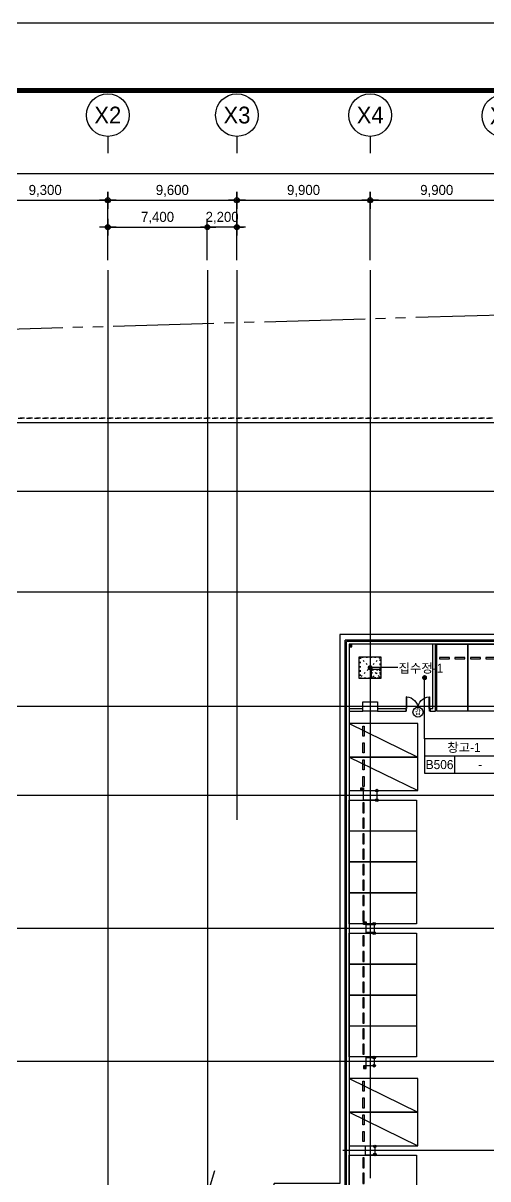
# Model space of a CAD drawing. Header units: metres. Extents: x 630750 to 860239, y 578133 to 726633.
# Drawn here: x 682514 to 717054, y 640692 to 726633 of the extents above; entities that cross this region are included whole.
import ezdxf
from ezdxf.enums import TextEntityAlignment as Align

# ---------------------------------------------------------------- set-up
doc = ezdxf.new("R2010")
doc.units = ezdxf.units.M
doc.header["$LTSCALE"] = 300
for name, pattern in [('HIDDEN', [2, 1, -1]), ('HIDDEN-1', [1.4, 0.35, -0.7, 0.35]), ('SITE$0$ACAD$0$DASHED', [19.05, 12.7, -6.35]), ('SITE$0$PROPERTY', [37.5, 25, -2.5, 2.5, -2.5, 2.5, -2.5])]:
    doc.linetypes.add(name, pattern=pattern)
doc.layers.get('Defpoints').update_dxf_attribs({"color": 8})
for name, color, linetype in [('001dmp-FORM', 7, 'Continuous'), ('A-CEN-1', 1, 'Continuous'), ('A-CON', 2, 'Continuous'), ('A-DIM', 7, 'Continuous'), ('A-DOR', 4, 'Continuous'), ('A-ELE-3', 3, 'Continuous'), ('A-ELE-9', 9, 'Continuous'), ('A-ELE4', 4, 'Continuous'), ('A-GRID-DIMS', 14, 'Continuous'), ('A-ROM', 7, 'Continuous'), ('A-TXT-S', 3, 'Continuous'), ('A-WAL-BLK', 3, 'Continuous'), ('A-WALL-CONC', 2, 'Continuous'), ('A-코너가드', 7, 'Continuous'), ('DIM', 7, 'Continuous'), ('PAK', 8, 'Continuous'), ('SITE$0$C-PROP', 72, 'SITE$0$ACAD$0$DASHED'), ('블럭', 7, 'Continuous'), ('주차장배수', 3, 'Continuous')]:
    doc.layers.add(name, color=color, linetype=linetype)
doc.styles.add('TEXT', font='')
doc.styles.add('TEXT(돋음)', font='')
doc.styles.add('돋움', font='')
doc.styles.get('TEXT').set_extended_font_data('DotumChe')
doc.styles.get('TEXT(돋음)').set_extended_font_data('Dotum')
doc.styles.get('돋움').set_extended_font_data('Dotum')
doc.dimstyles.new('DIM250', dxfattribs={"dimscale": 250, "dimtxt": 3, "dimasz": 1, "dimexe": 2, "dimexo": 3, "dimgap": 1, "dimtad": 1, "dimdec": 0, "dimzin": 0, "dimdsep": 46, "dimlunit": 6, "dimtxsty": 'TEXT(돋음)', "dimblk": 'Z_DOT', "dimcen": 2.5, "dimdle": 2, "dimclrd": 256, "dimclre": 256, "dimclrt": 3, "dimadec": 0, "dimazin": 0, "dimtfac": 1, "dimtdec": 0, "dimtix": 1, "dimtmove": 2, "dimatfit": 3, "dimldrblk": 'Z_DOT', "dimfxl": 1, "dimtolj": 1, "dimtzin": 0, "dimarcsym": 0})

# ---------------------------------------------------------------- blocks, each defined once
blk = doc.blocks.new('*U24')
blk.add_line((0, 5), (0, 0))
blk.add_circle((0, 11.35), 6.35)
at = {"color": 3, "style": '돋움'}
blk.add_attdef('NO', text='', height=5, dxfattribs=at).set_placement((0, 11.35), align=Align.MIDDLE_CENTER)
blk = doc.blocks.new('351')
at = {"ltscale": 5}
for points in [[(1383106, 4240352), (1378268, 4241613), (1378848, 4243839), (1383686, 4242578), (1383106, 4240352)], [(1379765, 4243393), (1379576, 4242667)], [(1379673, 4242642), (1379862, 4243368)], [(1379862, 4243368), (1379765, 4243393)], [(1379862, 4243368), (1379765, 4243393)], [(1379475, 4242280), (1379286, 4241555)], [(1379383, 4241529), (1379572, 4242255)], [(1379572, 4242255), (1379475, 4242280)], [(1379576, 4242667), (1379673, 4242642)], [(1379286, 4241555), (1379383, 4241529)]]:
    blk.add_lwpolyline(points, dxfattribs=at)
for points in [[(1379765, 4243393), (1379576, 4242667)], [(1379673, 4242642), (1379862, 4243368)], [(1379475, 4242280), (1379286, 4241555)], [(1379383, 4241529), (1379572, 4242255)], [(1379572, 4242255), (1379475, 4242280)], [(1379576, 4242667), (1379673, 4242642)], [(1379286, 4241555), (1379383, 4241529)]]:
    blk.add_lwpolyline(points)
blk = doc.blocks.new('park_small')
at = {"layer": 'PAK', "ltscale": 5}
for p, q in [((107431, -323693), (109347, -323120)), ((109347, -323120), (110378, -326569)), ((108462, -327142), (107431, -323693)), ((110378, -326569), (108462, -327142))]:
    blk.add_line(p, q, dxfattribs=at)
at = {"layer": 'PAK'}
for points in [[(108513, -323996), (107794, -324211)], [(108541, -324092), (108513, -323996)], [(107794, -324211), (107823, -324307)], [(107823, -324307), (108541, -324092)]]:
    blk.add_lwpolyline(points, dxfattribs=at)
at = {"layer": 'PAK', "ltscale": 5}
for points in [[(108513, -323996), (107794, -324211)], [(108541, -324092), (108513, -323996)], [(107794, -324211), (107823, -324307)], [(107823, -324307), (108541, -324092)]]:
    blk.add_lwpolyline(points, dxfattribs=at)
blk = doc.blocks.new('Z_DOT')
at = {"layer": 'DIM', "color": 7}
for p, q in [((-2.5, 0), (2.5, 0)), ((0, -2.5), (0, 2.5))]:
    blk.add_line(p, q, dxfattribs=at)
for radius in [0.75, 0.375]:
    blk.add_circle((0, 0), radius, dxfattribs=at)
blk = doc.blocks.new('*D34')
at = {"layer": 'A-DIM', "lineweight": -2, "transparency": 16777216}
for p, q in [((679504, 709009), (679504, 715959)), ((770504, 709009), (770504, 715959)), ((679754, 715459), (770254, 715459))]:
    blk.add_line(p, q, dxfattribs=at)
at = {"layer": 'Defpoints', "color": 0, "transparency": 16777216}
for p in [(770504, 715459), (679504, 708259), (770504, 708259)]:
    blk.add_point(p, dxfattribs=at)
at = {"layer": 'A-DIM', "lineweight": -2, "transparency": 16777216, "xscale": 250, "yscale": 250, "zscale": 250, "rotation": 180}
blk.add_blockref('Z_DOT', (679504, 715459), dxfattribs=at)
at = {"layer": 'A-DIM', "lineweight": -2, "transparency": 16777216, "xscale": 250, "yscale": 250, "zscale": 250}
blk.add_blockref('Z_DOT', (770504, 715459), dxfattribs=at)
at = {"layer": 'A-DIM', "color": 3, "transparency": 16777216, "insert": (725004, 716157), "char_height": 750, "attachment_point": 5, "style": 'TEXT(돋음)'}
blk.add_mtext('\\A1;91,000', dxfattribs=at)
blk = doc.blocks.new('*D36')
at = {"layer": 'A-DIM', "lineweight": -2, "transparency": 16777216}
for p, q in [((679504, 709009), (679504, 713959)), ((679754, 713459), (688554, 713459)), ((688804, 709009), (688804, 713959))]:
    blk.add_line(p, q, dxfattribs=at)
at = {"layer": 'Defpoints', "color": 0, "transparency": 16777216}
for p in [(688804, 713459), (679504, 708259), (688804, 708259)]:
    blk.add_point(p, dxfattribs=at)
at = {"layer": 'A-DIM', "lineweight": -2, "transparency": 16777216, "xscale": 250, "yscale": 250, "zscale": 250, "rotation": 180}
blk.add_blockref('Z_DOT', (679504, 713459), dxfattribs=at)
at = {"layer": 'A-DIM', "lineweight": -2, "transparency": 16777216, "xscale": 250, "yscale": 250, "zscale": 250}
blk.add_blockref('Z_DOT', (688804, 713459), dxfattribs=at)
at = {"layer": 'A-DIM', "color": 3, "transparency": 16777216, "insert": (684154, 714157), "char_height": 750, "attachment_point": 5, "style": 'TEXT(돋음)'}
blk.add_mtext('\\A1;9,300', dxfattribs=at)
blk = doc.blocks.new('*D37')
at = {"layer": 'A-DIM', "lineweight": -2, "transparency": 16777216}
for p, q in [((688804, 709009), (688804, 713959)), ((689054, 713459), (698154, 713459)), ((698404, 709009), (698404, 713959))]:
    blk.add_line(p, q, dxfattribs=at)
at = {"layer": 'Defpoints', "color": 0, "transparency": 16777216}
for p in [(698404, 713459), (688804, 708259), (698404, 708259)]:
    blk.add_point(p, dxfattribs=at)
at = {"layer": 'A-DIM', "lineweight": -2, "transparency": 16777216, "xscale": 250, "yscale": 250, "zscale": 250, "rotation": 180}
blk.add_blockref('Z_DOT', (688804, 713459), dxfattribs=at)
at = {"layer": 'A-DIM', "lineweight": -2, "transparency": 16777216, "xscale": 250, "yscale": 250, "zscale": 250}
blk.add_blockref('Z_DOT', (698404, 713459), dxfattribs=at)
at = {"layer": 'A-DIM', "color": 3, "transparency": 16777216, "insert": (693604, 714157), "char_height": 750, "attachment_point": 5, "style": 'TEXT(돋음)'}
blk.add_mtext('\\A1;9,600', dxfattribs=at)
blk = doc.blocks.new('*D38')
at = {"layer": 'A-DIM', "lineweight": -2, "transparency": 16777216}
for p, q in [((698404, 709009), (698404, 713959)), ((698654, 713459), (708054, 713459)), ((708304, 709009), (708304, 713959))]:
    blk.add_line(p, q, dxfattribs=at)
at = {"layer": 'Defpoints', "color": 0, "transparency": 16777216}
for p in [(708304, 713459), (698404, 708259), (708304, 708259)]:
    blk.add_point(p, dxfattribs=at)
at = {"layer": 'A-DIM', "lineweight": -2, "transparency": 16777216, "xscale": 250, "yscale": 250, "zscale": 250, "rotation": 180}
blk.add_blockref('Z_DOT', (698404, 713459), dxfattribs=at)
at = {"layer": 'A-DIM', "lineweight": -2, "transparency": 16777216, "xscale": 250, "yscale": 250, "zscale": 250}
blk.add_blockref('Z_DOT', (708304, 713459), dxfattribs=at)
at = {"layer": 'A-DIM', "color": 3, "transparency": 16777216, "insert": (703354, 714157), "char_height": 750, "attachment_point": 5, "style": 'TEXT(돋음)'}
blk.add_mtext('\\A1;9,900', dxfattribs=at)
blk = doc.blocks.new('*D39')
at = {"layer": 'A-DIM', "lineweight": -2, "transparency": 16777216}
for p, q in [((708304, 709009), (708304, 713959)), ((708554, 713459), (717954, 713459)), ((718204, 709009), (718204, 713959))]:
    blk.add_line(p, q, dxfattribs=at)
at = {"layer": 'Defpoints', "color": 0, "transparency": 16777216}
for p in [(718204, 713459), (708304, 708259), (718204, 708259)]:
    blk.add_point(p, dxfattribs=at)
at = {"layer": 'A-DIM', "lineweight": -2, "transparency": 16777216, "xscale": 250, "yscale": 250, "zscale": 250, "rotation": 180}
blk.add_blockref('Z_DOT', (708304, 713459), dxfattribs=at)
at = {"layer": 'A-DIM', "lineweight": -2, "transparency": 16777216, "xscale": 250, "yscale": 250, "zscale": 250}
blk.add_blockref('Z_DOT', (718204, 713459), dxfattribs=at)
at = {"layer": 'A-DIM', "color": 3, "transparency": 16777216, "insert": (713254, 714157), "char_height": 750, "attachment_point": 5, "style": 'TEXT(돋음)'}
blk.add_mtext('\\A1;9,900', dxfattribs=at)
blk = doc.blocks.new('park_5100')
at = {"ltscale": 5}
for points in [[(116626, 168714), (116626, 163614), (119126, 163614), (119126, 168714), (116626, 168714)], [(116826, 164714), (117576, 164714)], [(116826, 164614), (116826, 164714)], [(117576, 164614), (116826, 164614)], [(117576, 164714), (117576, 164614)], [(118076, 164714), (118826, 164714)], [(118076, 164614), (118076, 164714)], [(118826, 164614), (118076, 164614)], [(118826, 164714), (118826, 164614)], [(118826, 164714), (118826, 164614)]]:
    blk.add_lwpolyline(points, dxfattribs=at)
for points in [[(116826, 164614), (116826, 164714)], [(116826, 164714), (117576, 164714)], [(117576, 164614), (116826, 164614)], [(117576, 164714), (117576, 164614)], [(118076, 164614), (118076, 164714)], [(118076, 164714), (118826, 164714)], [(118826, 164614), (118076, 164614)]]:
    blk.add_lwpolyline(points)
at = {"layer": 'PAK'}
blk.add_lwpolyline([(116626, 163614), (119126, 168714)], dxfattribs=at)
blk = doc.blocks.new('d-18-18')
at = {"layer": 'A-DOR'}
for p, q in [((73696, 448489), (74565, 448489)), ((73696, 448459), (73696, 448489)), ((73696, 448459), (74565, 448459)), ((74565, 448459), (74565, 448489)), ((73696, 446779), (74565, 446779)), ((73696, 446779), (73696, 446749)), ((73696, 446749), (74565, 446749)), ((74565, 446749), (74565, 446779))]:
    blk.add_line(p, q, dxfattribs=at)
for points in [[(74565, 448459), (73696, 448459)], [(74565, 446779), (73696, 446779)]]:
    blk.add_lwpolyline(points, dxfattribs=at)
for points in [[(74565, 448519), (74765, 448519), (74765, 448489), (74720, 448489), (74720, 448474), (74610, 448474), (74610, 448489), (74565, 448489)], [(74565, 446719), (74765, 446719), (74765, 446749), (74720, 446749), (74720, 446764), (74610, 446764), (74610, 446749), (74565, 446749)]]:
    blk.add_lwpolyline(points, close=True, dxfattribs=at)
for centre, start, end in [((74565, 448489), 181.97417, 270.00001), ((74565, 446749), 89.99999, 178.02583)]:
    blk.add_arc(centre, 870, start, end, dxfattribs=at)
blk = doc.blocks.new('*D31')
at = {"layer": 'A-DIM', "lineweight": -2, "transparency": 16777216}
for p, q in [((688804, 709009), (688804, 711959)), ((696204, 709009), (696204, 711959)), ((689054, 711459), (695954, 711459))]:
    blk.add_line(p, q, dxfattribs=at)
at = {"layer": 'Defpoints', "color": 0, "transparency": 16777216}
for p in [(696204, 711459), (688804, 708259), (696204, 708259)]:
    blk.add_point(p, dxfattribs=at)
at = {"layer": 'A-DIM', "lineweight": -2, "transparency": 16777216, "xscale": 250, "yscale": 250, "zscale": 250, "rotation": 180}
blk.add_blockref('Z_DOT', (688804, 711459), dxfattribs=at)
at = {"layer": 'A-DIM', "lineweight": -2, "transparency": 16777216, "xscale": 250, "yscale": 250, "zscale": 250}
blk.add_blockref('Z_DOT', (696204, 711459), dxfattribs=at)
at = {"layer": 'A-DIM', "color": 3, "transparency": 16777216, "insert": (692504, 712157), "char_height": 750, "attachment_point": 5, "style": 'TEXT(돋음)'}
blk.add_mtext('\\A1;7,400', dxfattribs=at)
blk = doc.blocks.new('*D32')
at = {"layer": 'A-DIM', "lineweight": -2, "transparency": 16777216}
for p, q in [((696204, 709009), (696204, 711959)), ((698404, 709009), (698404, 711959)), ((695954, 711459), (695704, 711459)), ((698404, 711459), (696204, 711459)), ((698654, 711459), (698904, 711459))]:
    blk.add_line(p, q, dxfattribs=at)
at = {"layer": 'Defpoints', "color": 0, "transparency": 16777216}
for p in [(696204, 711459), (696204, 708259), (698404, 708259)]:
    blk.add_point(p, dxfattribs=at)
at = {"layer": 'A-DIM', "lineweight": -2, "transparency": 16777216, "xscale": 250, "yscale": 250, "zscale": 250}
blk.add_blockref('Z_DOT', (696204, 711459), dxfattribs=at)
at = {"layer": 'A-DIM', "lineweight": -2, "transparency": 16777216, "xscale": 250, "yscale": 250, "zscale": 250, "rotation": 180}
blk.add_blockref('Z_DOT', (698404, 711459), dxfattribs=at)
at = {"layer": 'A-DIM', "color": 3, "transparency": 16777216, "insert": (697304, 712157), "char_height": 750, "attachment_point": 5, "style": 'TEXT(돋음)'}
blk.add_mtext('\\A1;2,200', dxfattribs=at)
blk = doc.blocks.new('sym-rom')
at = {"color": 0, "linetype": 'ByBlock'}
for p, q in [((0, 5.1), (24, 5.1)), ((9, 0), (9, 5.1))]:
    blk.add_line(p, q, dxfattribs=at)
blk.add_lwpolyline([(0, 0), (24, 0), (24, 10.2), (0, 10.2)], close=True, dxfattribs=at)
blk = doc.blocks.new('xref-sheet(건축)')
at = {"layer": '001dmp-FORM', "color": 30}
blk.add_lwpolyline([(8410, 5940), (0, 5940), (0, 0), (8410, 0)], close=True, dxfattribs=at)
at = {"layer": '001dmp-FORM', "const_width": 15}
blk.add_lwpolyline([(300, 200), (300, 5740), (8210, 5740), (8210, 200)], close=True, dxfattribs=at)

msp = doc.modelspace()

# ---------------------------------------------------------------- linework, layer by layer
at = {"layer": 'A-CEN-1', "linetype": 'Continuous'}
for p, q in [((688804.4, 708258.8), (688804.4, 625481.1)), ((696204.4, 708258.8), (696204.4, 636401.3)), ((698404.4, 708258.8), (698404.4, 667379.2)), ((708304.4, 708258.8), (708304.4, 640745.8)), ((796986.4, 696910.2), (657202.6, 696910.2)), ((796986.4, 691810.2), (657202.6, 691810.2)), ((796986.4, 684310.2), (657202.6, 684310.2)), ((796986.4, 675810.2), (657202.6, 675810.2)), ((796986.4, 669210.2), (657202.6, 669210.2)), ((796986.4, 659310.2), (657202.6, 659310.2)), ((796986.4, 649410.2), (657202.6, 649410.2)), ((796986.4, 642810.2), (706281.8, 642810.2)), ((688074.1, 612716.6), (696754.2, 641322))]:
    msp.add_line(p, q, dxfattribs=at)
at = {"layer": 'A-CON'}
for points in [[(707754.4, 675460.2), (707754.4, 676160.2), (708854.4, 676160.2), (708854.4, 675460.2)], [(707804.4, 668860.2), (707804.4, 669560.2), (708804.4, 669560.2), (708804.4, 668860.2)], [(708004.4, 659610.2), (708604.4, 659610.2), (708604.4, 659010.2), (708004.4, 659010.2)], [(708004.4, 649710.2), (708604.4, 649710.2), (708604.4, 649110.2), (708004.4, 649110.2)], [(707954.4, 643160.2), (708654.4, 643160.2), (708654.4, 642460.2), (707954.4, 642460.2)]]:
    msp.add_lwpolyline(points, close=True, dxfattribs=at)
at = {"layer": 'A-ELE-3', "color": 3}
msp.add_lwpolyline([(707499.3, 677900.4), (707499.3, 679510.2), (709109.3, 679510.2), (709109.3, 677900.4)], close=True, dxfattribs=at)
at = {"layer": 'A-ELE-9', "linetype": 'HIDDEN-1'}
for p, q in [((709054.2, 679455.2), (707554.3, 677955.2)), ((707554.3, 679455.2), (709054.2, 677955.2)), ((709054.2, 678555.2), (708454.2, 677955.2))]:
    msp.add_line(p, q, dxfattribs=at)
for points in [[(707554.3, 677955.2), (709054.2, 677955.2), (709054.2, 679455.2), (707554.3, 679455.2)], [(708454.2, 678555.2), (709054.2, 678555.2), (709054.2, 677955.2), (708454.2, 677955.2)]]:
    msp.add_lwpolyline(points, close=True, dxfattribs=at)
at = {"layer": 'A-ELE4', "linetype": 'HIDDEN'}
msp.add_line((770204.4, 697260.2), (680954.4, 697260.2), dxfattribs=at)
msp.add_lwpolyline([(680954.4, 697260.2), (770204.4, 697260.2)], dxfattribs=at)
at = {"layer": 'A-ELE4'}
msp.add_lwpolyline([(708404.2, 678605.2), (709104.2, 678605.2), (709104.2, 677905.2), (708404.2, 677905.2)], close=True, dxfattribs=at)
at = {"layer": 'A-ROM', "color": 7}
msp.add_line((712354, 673412.7), (712354, 677962.9), dxfattribs=at)
at = {"layer": 'A-ROM', "color": 7, "const_width": 187.5}
msp.add_lwpolyline([(712260.3, 677962.9, 1), (712447.8, 677962.9, 1)], format="xyb", close=True, dxfattribs=at)
at = {"layer": 'A-WAL-BLK'}
for p, q in [((706554.4, 639856.6), (706554.4, 680660.2)), ((748054.4, 680660.2), (706554.4, 680660.2)), ((706754.4, 680460.2), (706754.4, 638137.7)), ((748254.4, 680460.2), (706754.4, 680460.2)), ((712954.4, 675660.2), (712954.4, 680460.2)), ((713154.4, 675460.2), (713154.4, 680460.2)), ((706754.4, 675660.2), (707754.4, 675660.2)), ((708854.4, 675660.2), (710954.4, 675660.2)), ((710954.4, 675660.2), (710954.4, 675460.2)), ((712754.4, 675660.2), (712954.4, 675660.2)), ((712754.4, 675660.2), (712754.4, 675460.2)), ((706754.4, 675460.2), (707754.4, 675460.2)), ((708854.4, 675460.2), (710954.4, 675460.2)), ((712754.4, 675460.2), (713154.4, 675460.2))]:
    msp.add_line(p, q, dxfattribs=at)
at = {"layer": 'A-WALL-CONC'}
for p in [(706454.4, 639956.6), (747954.4, 680760.2)]:
    msp.add_line(p, (706454.4, 680760.2), dxfattribs=at)
msp.add_lwpolyline([(770204.4, 697260.2), (770204.4, 692160.2), (758304.4, 692160.2), (758304.4, 684860.2), (747554.4, 684860.2), (747554.4, 681160.2), (706054.4, 681160.2), (706054.4, 640356.6), (701163.8, 640356.6), (698187.6, 630548.3), (741154.7, 617510.2), (770854.4, 617510.2), (770854.4, 633410.2), (763354.4, 633410.2), (763354.4, 687510.2), (773454.4, 687510.2), (773454.4, 697260.2), (770204.4, 697260.2)], dxfattribs=at)
at = {"layer": 'A-코너가드'}
for centre in [(708804.4, 669560.2), (708804.4, 668860.2), (708604.4, 659660.2), (708604.4, 658960.2), (708604.4, 649710.2), (708604.4, 649110.2), (708654.4, 643110.2), (708654.4, 642510.2)]:
    msp.add_circle(centre, 100, dxfattribs=at)
at = {"layer": 'DIM'}
msp.add_line((710361.7, 678705.2), (708304.3, 678705.2), dxfattribs=at)
at = {"layer": 'DIM', "const_width": 187.5}
msp.add_lwpolyline([(708304.3, 678611.5, -1), (708304.3, 678799, -1)], format="xyb", close=True, dxfattribs=at)
at = {"layer": 'SITE$0$C-PROP', "color": 9, "linetype": 'SITE$0$PROPERTY'}
msp.add_lwpolyline([(730433.6, 705286.8), (674329.2, 703642.4)], dxfattribs=at)
at = {"layer": '블럭', "color": 1}
msp.add_circle((711861.2, 675401.2, 0), 375, dxfattribs=at)
at = {"layer": '주차장배수', "color": 4}
for p, q in [((706788.6, 680334.4), (706880.2, 680426.1)), ((706920.2, 680386.1), (706828.6, 680294.4)), ((707638.6, 669686.1), (707730.2, 669594.4)), ((707770.2, 669634.4), (707678.6, 669726.1)), ((707838.6, 659736.1), (707930.2, 659644.4)), ((707970.2, 659684.4), (707878.6, 659776.1)), ((707838.6, 648984.4), (707930.2, 649076.1)), ((707970.2, 649036.1), (707878.6, 648944.4))]:
    msp.add_line(p, q, dxfattribs=at)
for points in [[(706754.4, 680260.2), (706954.4, 680260.2), (706954.4, 680460.2), (706754.4, 680460.2)], [(707804.4, 669560.2), (707604.4, 669560.2), (707604.4, 669760.2), (707804.4, 669760.2)], [(708004.4, 659610.2), (707804.4, 659610.2), (707804.4, 659810.2), (708004.4, 659810.2)], [(708004.4, 649110.2), (707804.4, 649110.2), (707804.4, 648910.2), (708004.4, 648910.2)]]:
    msp.add_lwpolyline(points, close=True, dxfattribs=at)
for centre in [(706854.4, 680360.2), (707704.4, 669660.2), (707904.4, 659710.2), (707904.4, 649010.2)]:
    msp.add_circle(centre, 70.7, dxfattribs=at)

# ---------------------------------------------------------------- block references
at = {"xscale": 24.99999135418329, "yscale": 24.99999133078381, "zscale": 24.99999133122849}
msp.add_blockref('xref-sheet(건축)', (630750, 578132.8), dxfattribs=at)
at = {"xscale": -1, "rotation": 90}
msp.add_blockref('d-18-18', (1159473.1, 750225.3), dxfattribs=at)
at = {"layer": 'A-GRID-DIMS', "xscale": 250, "yscale": 250, "zscale": 250}
for p, values in [((688806.4, 716958.8), {'NO': 'X2'}), ((698406.4, 716958.8), {'NO': 'X3'}), ((708306.4, 716958.8), {'NO': 'X4'}), ((718206.4, 716901.6), {'NO': 'X5'})]:
    msp.add_blockref('*U24', p, dxfattribs=at).add_auto_attribs(values)
at = {"layer": 'A-ROM', "color": 7, "xscale": 250, "yscale": 250, "zscale": 250}
msp.add_blockref('sym-rom', (712354, 670862.7), dxfattribs=at)
at = {"layer": 'PAK', "ltscale": 5}
for name, p, rotation in [('351', (-3738860, 944247.9), 284.6102173903116), ('351', (-3736560, 944247.9), 284.6102173903116), ('351', (442966.7, -3785554.2), 14.61021739031161), ('351', (442966.7, -3787854.2), 14.61021739031161), ('351', (442966.7, -3790154.2), 14.61021739031161), ('351', (442966.7, -3792454.2), 14.61021739031161), ('351', (442966.7, -3795454.2), 14.61021739031161), ('351', (442966.7, -3797754.2), 14.61021739031161), ('351', (442966.7, -3800054.2), 14.61021739031161), ('351', (442966.7, -3802354.2), 14.61021739031161), ('351', (442966.7, -3811954.1), 14.61021739031161), ('park_small', (367251.6, 627967.1), 73.35215338414142)]:
    msp.add_blockref(name, p, dxfattribs=dict(at, rotation=rotation))
at = {"layer": 'PAK', "rotation": 270}
for p in [(543140.4, 791186.2), (543140.4, 788686.2), (543140.4, 764786.2), (543140.4, 762286.2)]:
    msp.add_blockref('park_5100', p, dxfattribs=at)

# ---------------------------------------------------------------- texts
at = {"layer": 'A-ROM', "color": 3, "style": '돋움'}
for s, p in [('창고-1', (715278.6, 672775.2)), ('B506', (713466.1, 671500.2)), ('-', (716479, 671500.2))]:
    msp.add_text(s, height=675, dxfattribs=at).set_placement(p, align=Align.MIDDLE_CENTER)
at = {"layer": 'A-TXT-S', "color": 3, "style": '돋움'}
msp.add_text('집수정-1', height=675, dxfattribs=at).set_placement((710417.8, 678668.8, 0), align=Align.MIDDLE_LEFT)
at = {"layer": '블럭', "style": 'TEXT'}
msp.add_text('갑', height=375, dxfattribs=at).set_placement((711861.2, 675401.2, 0), align=Align.MIDDLE_CENTER)

# ---------------------------------------------------------------- dimensions: what is measured, and where the dimension line sits
at = {"layer": 'A-DIM'}
for base, p1, p2, picture, middle in [((770504.4, 715458.8), (679504.4, 708258.8), (770504.4, 708258.8), '*D34', (725004.4, 716156.6)), ((698404.4, 713458.8), (688804.4, 708258.8), (698404.4, 708258.8), '*D37', (693604.4, 714156.6)), ((708304.4, 713458.8), (698404.4, 708258.8), (708304.4, 708258.8), '*D38', (703354.4, 714156.6)), ((718204.4, 713458.8), (708304.4, 708258.8), (718204.4, 708258.8), '*D39', (713254.4, 714156.6)), ((696204.4, 711458.8), (688804.4, 708258.8), (696204.4, 708258.8), '*D31', (692504.4, 712156.6))]:
    dim = msp.add_linear_dim(base=base, p1=p1, p2=p2, dimstyle='DIM250', dxfattribs=at)
    dim.commit()
    dim.dimension.update_dxf_attribs({"geometry": picture, "text_midpoint": middle})
dim = msp.add_aligned_dim(p1=(679504.4, 708258.8), p2=(688804.4, 708258.8), distance=5200, dimstyle='DIM250', dxfattribs=at)
dim.commit()
dim.dimension.update_dxf_attribs({"geometry": '*D36', "text_midpoint": (684154.4, 714156.6)})
dim = msp.add_linear_dim(base=(696204.4, 711458.8), p1=(698404.4, 708258.8), p2=(696204.4, 708258.8), angle=180, dimstyle='DIM250', dxfattribs=at)
dim.commit()
dim.dimension.update_dxf_attribs({"geometry": '*D32', "text_midpoint": (697304.4, 712156.6)})

doc.saveas('drawing.dxf')
